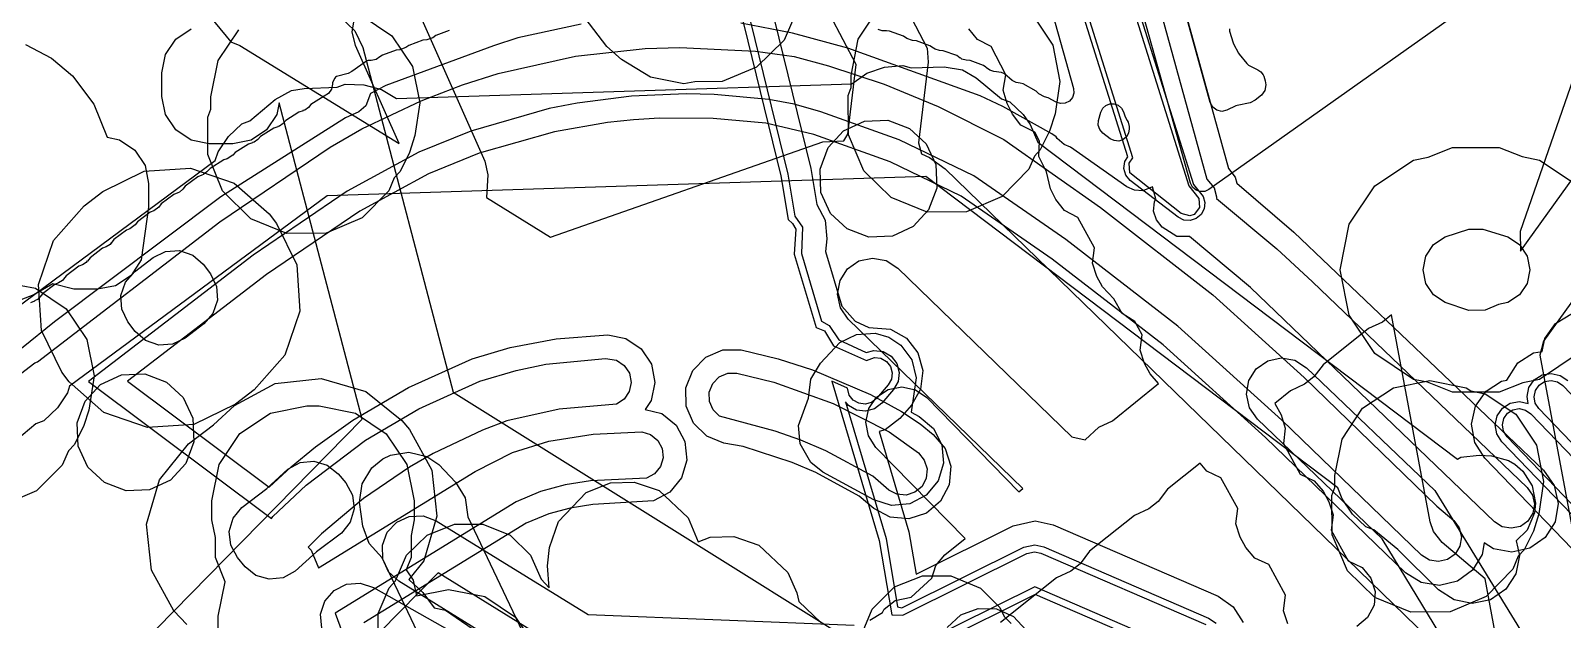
# Model space of a CAD drawing. Header units: metres. Extents: x -2677 to -840, y 169 to 1487.
# Drawn here: x -1653.4 to -1588.8, y 876.9 to 901.7 of the extents above; entities that cross this region are included whole.
import ezdxf

# ---------------------------------------------------------------- set-up
doc = ezdxf.new("R2010")
doc.units = ezdxf.units.M
for name, color, linetype in [('AI_GREENING_ALLOWED_ZONE', 4, 'Continuous'), ('AI_GREENING_EXCLUSIONS', 1, 'Continuous'), ('AI_GREENING_LAWN', 82, 'Continuous')]:
    doc.layers.add(name, color=color, linetype=linetype)

msp = doc.modelspace()

# ---------------------------------------------------------------- linework, layer by layer
at = {"layer": 'AI_GREENING_ALLOWED_ZONE'}
msp.add_lwpolyline([(-1602.828, 901.782), (-1602.821, 901.676), (-1602.677, 901.191), (-1602.659, 901.145), (-1602.449, 900.746), (-1602.422, 900.706), (-1602.104, 900.312), (-1602.021, 900.246), (-1601.63, 900.054), (-1601.501, 899.964), (-1601.407, 899.838), (-1601.374, 899.776), (-1601.319, 899.589), (-1601.303, 899.415), (-1601.339, 899.178), (-1601.48, 898.985), (-1601.741, 898.767), (-1601.96, 898.662), (-1602.502, 898.55), (-1602.559, 898.53), (-1602.938, 898.348), (-1603.15, 898.299), (-1603.362, 898.344), (-1603.535, 898.475), (-1603.636, 898.666), (-1605, 903.612)], dxfattribs=at)
at = {"layer": 'AI_GREENING_EXCLUSIONS'}
for points in [[(-1648.112, 973.134), (-1622.093, 930.13), (-1608.179, 906.756), (-1604.538, 895.16), (-1604.12, 894.621), (-1604.086, 894.246), (-1604.323, 893.954), (-1604.506, 893.895), (-1604.869, 893.996), (-1607.023, 895.706), (-1607.054, 896.112), (-1606.897, 896.339), (-1609.902, 905.934), (-1611.238, 908.157), (-1612.493, 910.468), (-1641.603, 958.753)], [(-1647.854, 973.095), (-1621.922, 930.233), (-1608.008, 906.858), (-1604.348, 895.223), (-1603.942, 894.713), (-1603.867, 894.455), (-1603.894, 894.188), (-1604.021, 893.951), (-1604.227, 893.779), (-1604.482, 893.697), (-1604.75, 893.717), (-1604.991, 893.837), (-1607.01, 895.389), (-1607.199, 895.611), (-1607.281, 895.89), (-1607.242, 896.179), (-1607.119, 896.379), (-1610.086, 905.851), (-1611.412, 908.059), (-1612.667, 910.369), (-1641.774, 958.649)], [(-1659.014, 918.309), (-1644.921, 901.221), (-1644.54, 901.079), (-1637.825, 896.939), (-1639.668, 901.074), (-1639.798, 901.645), (-1639.699, 902.222)], [(-1587.404, 902.378), (-1590.575, 893.237), (-1590.568, 892.403), (-1585.054, 900.06), (-1590.672, 910.748), (-1590.838, 911.309), (-1590.776, 911.891), (-1590.497, 912.406), (-1590.042, 912.774), (-1589.481, 912.94), (-1588.899, 912.878), (-1588.384, 912.599)], [(-1607.191, 911.561), (-1602.871, 895.888), (-1602.585, 895.525), (-1602.513, 895.268), (-1600.114, 893.21), (-1589.589, 883.173), (-1589.141, 882.534), (-1588.972, 881.772), (-1589.108, 881.004), (-1589.527, 880.346), (-1590.166, 879.898), (-1590.928, 879.729), (-1591.696, 879.864), (-1592.099, 880.121), (-1592.178, 879.631), (-1592.586, 878.966), (-1593.218, 878.508), (-1593.977, 878.327), (-1594.747, 878.45), (-1595.412, 878.858), (-1601.31, 884.558), (-1605.625, 888.455), (-1610.297, 892.076), (-1614.132, 894.72), (-1617.136, 896.169), (-1620.348, 897.325), (-1622.374, 897.802), (-1624.594, 898.003), (-1626.856, 898.012), (-1627.949, 897.942), (-1629.039, 897.829), (-1631.273, 897.442), (-1634.457, 896.532), (-1636.584, 895.663), (-1639.474, 894.092), (-1643.409, 891.419), (-1649.266, 886.928), (-1643.307, 882.467), (-1642.376, 883.323), (-1641.355, 884.156), (-1639.779, 885.281), (-1637.433, 886.668), (-1634.745, 887.875), (-1633.148, 888.35), (-1631.205, 888.707), (-1629.032, 888.887), (-1628.268, 888.73), (-1627.622, 888.292), (-1627.193, 887.64), (-1627.045, 886.874), (-1627.202, 886.11), (-1627.456, 885.736), (-1626.758, 885.564), (-1626.153, 885.071), (-1625.782, 884.384), (-1625.703, 883.607), (-1625.927, 882.86), (-1626.42, 882.255), (-1627.107, 881.885), (-1629.667, 881.732), (-1630.617, 881.575), (-1631.522, 881.336), (-1632.468, 880.944), (-1639.307, 876.745)], [(-1649.38, 910.977), (-1639.696, 901.691), (-1639.354, 900.989), (-1635.543, 886.465), (-1608.755, 869.722)], [(-1608.155, 911.295), (-1603.783, 895.435), (-1603.477, 895.072), (-1603.372, 894.697), (-1603.38, 894.63), (-1600.833, 892.512), (-1599.328, 891.109), (-1590.28, 882.451), (-1590.056, 882.131), (-1589.972, 881.75), (-1590.04, 881.366), (-1590.249, 881.037), (-1590.569, 880.813), (-1590.95, 880.729), (-1591.334, 880.796), (-1591.663, 881.006), (-1601.944, 890.882), (-1604.509, 893.03), (-1605.042, 893.02), (-1605.66, 893.421), (-1605.91, 893.721), (-1606.026, 894.094), (-1605.991, 894.482), (-1605.926, 894.606), (-1606.066, 895.113), (-1606.481, 894.949), (-1606.831, 894.975), (-1607.15, 895.121), (-1609.525, 896.794), (-1609.796, 896.895), (-1610.092, 897.15), (-1610.127, 897.218), (-1610.317, 897.352), (-1612.378, 898.505), (-1613.333, 898.95), (-1618.915, 900.964), (-1621.239, 901.594), (-1623.421, 902.009)], [(-1619.194, 907.913), (-1615.576, 900.959), (-1615.53, 900.376), (-1615.935, 896.977), (-1615.807, 896.51), (-1615.471, 896.357), (-1614.811, 895.874), (-1593.004, 874.707), (-1596.395, 880.291), (-1601.652, 885.326), (-1601.988, 885.806), (-1602.114, 886.377), (-1602.012, 886.954), (-1601.698, 887.447), (-1601.218, 887.783), (-1600.647, 887.909), (-1600.07, 887.808), (-1599.577, 887.493), (-1594.177, 882.321), (-1588.893, 873.718)], [(-1636.928, 902.295), (-1634.208, 896.193), (-1634.079, 895.622), (-1634.136, 894.664), (-1631.443, 893.003), (-1619.962, 897.012), (-1619.076, 897.061), (-1618.914, 897.331), (-1618.564, 900.268), (-1621.849, 906.517)], [(-1623.477, 902.691), (-1621.738, 895.579), (-1621.426, 893.736), (-1621.239, 893.58), (-1621.111, 893.338), (-1621.169, 892.276), (-1620.253, 889.194), (-1619.894, 889.044), (-1619.512, 888.423), (-1618.126, 887.8), (-1617.795, 887.926), (-1617.524, 887.892), (-1617.287, 887.758), (-1617.119, 887.542), (-1617.046, 887.279), (-1617.08, 887.008), (-1617.214, 886.77), (-1617.705, 886.203), (-1617.92, 886.035), (-1618.183, 885.962), (-1618.455, 885.996), (-1618.692, 886.13), (-1618.86, 886.346), (-1618.93, 886.63), (-1619.581, 886.934), (-1617.589, 880.219), (-1617.063, 877.09), (-1616.59, 877.064), (-1611.363, 879.665), (-1611.04, 879.739), (-1610.773, 879.681), (-1603.828, 876.675)], [(-1623.186, 902.762), (-1621.447, 895.651), (-1621.148, 893.887), (-1620.824, 893.423), (-1620.865, 892.304), (-1620.017, 889.452), (-1619.698, 889.27), (-1619.298, 888.674), (-1618.138, 888.137), (-1617.817, 888.225), (-1617.43, 888.177), (-1617.091, 887.985), (-1616.851, 887.677), (-1616.747, 887.301), (-1616.795, 886.913), (-1616.987, 886.574), (-1617.478, 886.007), (-1617.785, 885.767), (-1618.162, 885.663), (-1618.549, 885.711), (-1618.888, 885.903), (-1619.007, 886.056), (-1617.301, 880.304), (-1616.814, 877.423), (-1616.632, 877.378), (-1611.496, 879.934), (-1611.035, 880.039), (-1610.653, 879.956), (-1603.709, 876.95), (-1603.388, 876.728)], [(-1622.214, 903), (-1620.475, 895.888), (-1620.215, 894.373), (-1619.865, 893.707), (-1619.793, 892.93), (-1619.849, 892.398), (-1619.165, 890.095), (-1618.6, 889.455), (-1618.022, 889.186), (-1617.116, 889.126), (-1616.437, 888.741), (-1615.957, 888.126), (-1615.75, 887.374), (-1615.846, 886.599), (-1616.231, 885.92), (-1616.721, 885.353), (-1617.336, 884.873), (-1617.591, 884.803), (-1616.342, 880.588), (-1616.029, 878.795), (-1611.942, 880.829), (-1611.019, 881.038), (-1610.256, 880.874), (-1603.312, 877.868), (-1602.67, 877.424), (-1602.246, 876.768)], [(-1611.147, 902.391), (-1610.279, 901.094), (-1609.975, 899.563), (-1610.182, 898.192), (-1610.408, 897.467), (-1610.801, 896.677), (-1611.05, 896.41), (-1611.279, 895.861), (-1612.402, 894.717), (-1613.911, 894.07), (-1615.572, 894.054), (-1617.094, 894.674), (-1618.238, 895.797), (-1618.885, 897.306), (-1618.901, 898.967), (-1618.777, 899.303), (-1618.777, 899.816), (-1618.473, 901.347), (-1617.605, 902.644)], [(-1630.149, 901.974), (-1632.815, 901.393), (-1633.854, 901.053), (-1638.388, 899.389), (-1639.03, 899.048), (-1639.225, 898.529), (-1639.524, 898.278), (-1640.082, 898.025), (-1645.341, 894.692), (-1652.35, 889.428), (-1657.925, 884.936)], [(-1639.426, 902.352), (-1638.129, 901.484), (-1637.261, 900.187), (-1636.957, 898.656), (-1637.164, 897.285), (-1637.39, 896.56), (-1637.783, 895.77), (-1638.032, 895.503), (-1638.261, 894.954), (-1639.384, 893.81), (-1640.893, 893.163), (-1642.554, 893.147), (-1644.076, 893.767), (-1645.263, 894.954), (-1645.883, 896.476), (-1645.883, 898.06), (-1645.759, 898.396), (-1645.759, 898.909), (-1645.455, 900.44), (-1644.587, 901.737)], [(-1653.799, 870.631), (-1639.38, 885.326), (-1642.88, 898.664), (-1642.979, 898.163), (-1643.413, 897.514), (-1644.062, 897.08), (-1644.827, 896.928), (-1645.827, 896.928), (-1646.592, 897.08), (-1647.241, 897.514), (-1647.675, 898.163), (-1647.827, 898.928), (-1647.827, 899.928), (-1647.675, 900.693), (-1647.241, 901.342), (-1646.592, 901.776)], [(-1617.984, 876.866), (-1617.458, 877.18), (-1617.376, 877.325), (-1616.915, 877.686), (-1616.245, 877.829), (-1615.377, 878.632), (-1615.209, 879.159), (-1614.832, 879.606), (-1613.97, 880.295), (-1617.727, 884.141), (-1618.047, 884.632), (-1618.154, 885.207), (-1618.033, 885.78), (-1617.703, 886.262), (-1617.212, 886.582), (-1616.637, 886.689), (-1616.064, 886.568), (-1615.581, 886.238), (-1611.702, 882.267), (-1611.539, 882.405), (-1618.893, 889.542), (-1619.226, 890.024), (-1619.348, 890.596), (-1619.243, 891.172), (-1618.925, 891.663), (-1618.443, 891.996), (-1617.871, 892.119), (-1617.295, 892.013), (-1616.804, 891.695), (-1609.467, 884.59), (-1608.916, 884.451), (-1608.337, 884.987), (-1607.753, 885.261), (-1605.826, 886.833), (-1606.17, 887.242), (-1606.411, 887.68), (-1606.588, 888.238), (-1606.504, 888.885), (-1606.811, 889.444), (-1607.353, 889.778), (-1607.708, 890.402), (-1608.184, 890.901), (-1608.425, 891.339), (-1608.602, 891.897), (-1608.518, 892.545), (-1609.225, 893.832), (-1609.783, 894.124), (-1610.145, 894.584), (-1610.372, 895.029), (-1610.543, 895.755), (-1610.865, 896.396), (-1610.837, 897.043), (-1611.033, 897.428), (-1611.616, 897.723), (-1611.978, 898.183), (-1612.205, 898.628), (-1612.364, 899.192), (-1612.26, 899.837), (-1612.866, 901.028), (-1613.449, 901.322), (-1613.812, 901.782)], [(-1655.603, 885.85), (-1653.178, 887.699), (-1653.068, 887.751), (-1645.377, 893.645), (-1640.727, 896.794), (-1639.39, 897.562), (-1636.899, 898.747), (-1635.153, 899.422), (-1633.651, 899.895), (-1630.391, 900.619), (-1627.453, 900.945), (-1625.991, 900.989), (-1622.8, 900.834), (-1621.176, 900.613), (-1619.729, 900.222), (-1617.385, 899.441), (-1615.104, 898.505), (-1612.344, 897.107), (-1608.264, 894.254), (-1603.537, 890.564), (-1599.686, 887.088), (-1594.092, 881.661), (-1593.374, 881.059), (-1593.145, 880.743), (-1593.054, 880.364), (-1593.115, 879.978), (-1593.32, 879.646), (-1593.635, 879.417), (-1594.015, 879.326), (-1594.4, 879.388), (-1594.733, 879.592), (-1600.618, 885.28), (-1605.01, 889.243), (-1609.724, 892.895), (-1613.601, 895.584), (-1616.753, 897.095), (-1620.051, 898.282), (-1621.17, 898.6), (-1622.241, 898.794), (-1624.541, 899.007), (-1625.727, 899.037), (-1628.033, 898.938), (-1630.327, 898.65), (-1631.494, 898.423), (-1634.809, 897.468), (-1636.987, 896.579), (-1640.018, 894.931), (-1643.976, 892.243), (-1650.922, 886.918), (-1643.209, 881.144), (-1643.143, 881.224), (-1641.743, 882.548), (-1639.241, 884.438), (-1636.996, 885.769), (-1634.429, 886.925), (-1632.887, 887.384), (-1631.639, 887.639), (-1629.129, 887.885), (-1628.657, 887.808), (-1628.334, 887.589), (-1628.119, 887.264), (-1628.045, 886.88), (-1628.124, 886.498), (-1628.343, 886.175), (-1628.668, 885.96), (-1631.074, 885.749), (-1633.289, 885.253), (-1634.308, 884.863), (-1636.386, 883.877), (-1637.391, 883.303), (-1639.33, 881.987), (-1641.091, 880.502), (-1641.655, 879.935), (-1641.525, 879.804), (-1641.227, 879.063), (-1634.625, 883.121), (-1633.052, 883.921), (-1631.521, 884.406), (-1629.641, 884.696), (-1627.6, 884.792), (-1627.226, 884.68), (-1626.923, 884.433), (-1626.738, 884.09), (-1626.699, 883.702), (-1626.81, 883.328), (-1627.057, 883.026), (-1627.4, 882.84), (-1629.755, 882.728), (-1630.827, 882.563), (-1631.86, 882.277), (-1632.889, 881.851), (-1640.522, 877.149), (-1639.243, 873.679)], [(-1653.567, 901.116), (-1652.476, 900.538), (-1651.59, 899.8), (-1650.689, 898.604), (-1650.124, 897.204), (-1649.616, 897.103), (-1648.967, 896.669), (-1648.533, 896.02), (-1648.381, 895.255), (-1648.381, 894.255), (-1648.691, 892.036), (-1649.125, 891.387), (-1649.774, 890.953), (-1650.539, 890.801), (-1651.539, 890.801), (-1652.42, 891.03), (-1653.225, 890.563), (-1654.132, 890.221)], [(-1656.446, 888.186), (-1645.578, 896.229), (-1645.452, 896.587), (-1645.02, 897.232), (-1644.456, 897.772), (-1644.116, 897.904), (-1643.047, 898.801), (-1642.362, 899.176), (-1641.829, 899.267), (-1640.436, 899.314), (-1640.097, 899.442), (-1639.317, 899.417), (-1638.561, 899.224), (-1637.936, 898.837), (-1618.743, 899.452), (-1618.106, 899.912), (-1617.368, 900.155), (-1616.591, 900.232), (-1616.242, 900.127), (-1614.847, 900.174), (-1614.077, 900.047), (-1613.506, 899.716), (-1612.432, 898.828), (-1612.092, 898.699), (-1611.525, 898.164), (-1611.224, 897.742), (-1610.909, 896.999), (-1593.219, 883.642), (-1593.079, 883.721), (-1592.304, 883.816), (-1591.787, 883.778), (-1591.069, 883.585), (-1590.809, 883.436), (-1590.47, 883.144), (-1590.074, 882.515), (-1589.936, 881.784), (-1589.978, 881.375), (-1590.283, 880.657), (-1590.741, 880.207), (-1590.611, 879.579), (-1590.758, 878.812), (-1591.186, 878.16), (-1591.832, 877.722), (-1592.596, 877.564), (-1593.362, 877.71), (-1594.015, 878.139), (-1595.734, 879.832), (-1596.74, 880.665), (-1597.08, 880.794), (-1597.647, 881.329), (-1598.086, 881.975), (-1598.26, 882.436), (-1615.628, 895.55), (-1640.864, 894.741), (-1651.711, 886.714), (-1651.797, 886.445), (-1652.229, 885.8), (-1652.793, 885.26), (-1653.133, 885.128), (-1654.202, 884.231)], [(-1656.446, 888.186), (-1645.578, 896.229), (-1645.452, 896.587), (-1645.02, 897.232), (-1644.456, 897.772), (-1644.116, 897.904), (-1643.047, 898.801), (-1642.362, 899.176), (-1641.829, 899.267), (-1640.436, 899.314), (-1640.097, 899.442), (-1639.317, 899.417), (-1638.561, 899.224), (-1637.936, 898.837), (-1618.743, 899.452), (-1618.106, 899.912), (-1617.368, 900.155), (-1616.591, 900.232), (-1616.242, 900.127), (-1614.847, 900.174), (-1614.077, 900.047), (-1613.506, 899.716), (-1612.432, 898.828), (-1612.092, 898.699), (-1611.525, 898.164), (-1611.224, 897.742), (-1610.909, 896.999), (-1593.219, 883.642), (-1593.079, 883.721), (-1592.304, 883.816), (-1591.787, 883.778), (-1591.069, 883.585), (-1590.809, 883.436), (-1590.47, 883.144), (-1590.074, 882.515), (-1589.936, 881.784), (-1589.978, 881.375), (-1590.283, 880.657), (-1590.741, 880.207), (-1590.611, 879.579), (-1590.758, 878.812), (-1591.186, 878.16), (-1591.832, 877.722), (-1592.596, 877.564), (-1593.362, 877.71), (-1594.015, 878.139), (-1595.734, 879.832), (-1596.74, 880.665), (-1597.08, 880.794), (-1597.647, 881.329), (-1598.086, 881.975), (-1598.26, 882.436), (-1615.628, 895.55), (-1640.864, 894.741), (-1651.711, 886.714), (-1651.797, 886.445), (-1652.229, 885.8), (-1652.793, 885.26), (-1653.133, 885.128), (-1654.202, 884.231)], [(-1582.077, 899.06), (-1589.596, 888.62), (-1589.75, 888.023), (-1587.024, 873.427)], [(-1653.754, 890.967), (-1653.151, 890.848), (-1651.854, 889.98), (-1650.986, 888.683), (-1650.682, 887.152), (-1650.903, 885.711), (-1651.115, 885.056), (-1651.508, 884.266), (-1651.757, 883.999), (-1652.029, 883.386), (-1653.109, 882.306), (-1654.618, 881.659)], [(-1590.956, 872.693), (-1592.059, 878.596), (-1593.867, 880.136), (-1594.23, 880.595), (-1594.369, 881.002), (-1595.999, 889.727), (-1596.379, 889.42), (-1596.964, 889.146), (-1598.874, 887.621), (-1599.272, 887.109), (-1599.663, 886.797), (-1600.252, 886.522), (-1600.923, 885.986), (-1600.651, 885.511), (-1600.475, 884.953), (-1600.558, 884.305), (-1599.847, 883.013), (-1599.255, 882.737), (-1598.878, 882.289), (-1598.637, 881.851), (-1598.46, 881.294), (-1598.544, 880.646), (-1597.833, 879.354), (-1597.241, 879.078), (-1596.864, 878.63), (-1596.687, 878.072), (-1596.737, 877.489), (-1597.007, 876.969), (-1597.455, 876.593)], [(-1587.308, 878.74), (-1592.068, 883.686), (-1592.489, 884.343), (-1592.627, 885.111), (-1592.46, 885.873), (-1592.014, 886.514), (-1591.357, 886.935), (-1591.141, 886.974), (-1590.676, 887.7), (-1590.019, 888.121), (-1589.655, 888.186), (-1589.537, 888.723), (-1589.092, 889.363), (-1588.376, 889.795)], [(-1646.775, 876.683), (-1647.324, 877.252), (-1647.324, 877.252), (-1648.261, 878.963), (-1648.473, 880.903), (-1647.925, 882.775), (-1646.703, 884.296), (-1645.653, 885.091), (-1644.757, 885.898), (-1643.046, 886.836), (-1641.106, 887.047), (-1639.233, 886.499), (-1637.713, 885.277), (-1637.387, 884.888), (-1636.449, 883.177), (-1636.238, 881.237), (-1636.786, 879.365), (-1637.421, 878.574), (-1636.822, 878.029), (-1636.354, 877.379), (-1635.865, 877.276), (-1634.255, 876.176)], [(-1586.587, 879.433), (-1591.348, 884.379), (-1591.558, 884.708), (-1591.627, 885.092), (-1591.544, 885.473), (-1591.321, 885.793), (-1590.992, 886.004), (-1590.608, 886.073), (-1590.238, 885.991), (-1590.289, 886.278), (-1590.206, 886.659), (-1589.983, 886.979), (-1589.654, 887.19), (-1589.27, 887.258), (-1588.889, 887.175), (-1588.569, 886.952)], [(-1645.447, 876.222), (-1645.447, 877.024), (-1645.157, 878.48), (-1645.566, 879.496), (-1645.566, 880.339), (-1645.715, 881.089), (-1645.715, 881.891), (-1645.411, 883.422), (-1644.543, 884.719), (-1643.246, 885.587), (-1641.715, 885.891), (-1641.193, 885.886), (-1639.662, 885.582), (-1638.365, 884.714), (-1637.497, 883.417), (-1637.193, 881.886), (-1637.193, 881.08), (-1637.324, 880.421), (-1637.324, 879.496), (-1637.521, 878.986), (-1637.229, 878.55), (-1637.098, 877.89), (-1635.749, 878.158), (-1634.218, 877.854), (-1632.921, 876.986), (-1632.053, 875.689)], [(-1632.183, 866.128), (-1638.543, 879.489), (-1639.094, 880.086), (-1639.353, 880.822), (-1639.488, 881.83), (-1639.376, 882.603), (-1639.376, 882.603), (-1638.976, 883.273), (-1638.509, 883.655), (-1638.185, 883.809), (-1637.414, 883.932), (-1636.655, 883.751), (-1636.152, 883.419), (-1635.454, 882.678), (-1635.046, 882.013), (-1634.931, 881.208), (-1628.844, 868.421)], [(-1600.368, 876.701), (-1600.545, 877.259), (-1600.461, 877.907), (-1601.172, 879.199), (-1601.764, 879.475), (-1602.141, 879.923), (-1602.382, 880.361), (-1602.559, 880.919), (-1602.475, 881.566), (-1603.187, 882.859), (-1603.779, 883.134), (-1604.067, 883.477), (-1605.44, 882.38), (-1605.84, 881.862), (-1606.231, 881.55), (-1606.827, 881.274), (-1608.723, 879.76), (-1609.124, 879.238), (-1609.515, 878.926), (-1610.114, 878.65), (-1612.475, 876.765)], [(-1638.718, 875.878), (-1638.704, 877.136), (-1638.25, 878.219), (-1637.978, 878.51), (-1637.511, 879.592), (-1636.643, 880.441), (-1635.49, 880.909), (-1634.302, 880.909), (-1633.149, 880.441), (-1632.281, 879.592), (-1631.845, 878.586), (-1631.495, 878.226), (-1631.573, 879.148), (-1631.493, 879.923), (-1631.104, 881.021), (-1629.944, 882.243), (-1628.914, 882.65), (-1627.92, 882.677), (-1626.87, 882.325), (-1625.646, 881.166), (-1625.219, 880.162), (-1624.715, 880.351), (-1623.721, 880.378), (-1622.671, 880.026), (-1621.447, 878.867), (-1621.061, 878.011), (-1620.972, 877.64), (-1620.047, 876.765)], [(-1631.717, 874.716), (-1637.838, 878.497), (-1638.266, 878.895), (-1638.51, 879.428), (-1638.53, 880.013), (-1638.326, 880.561), (-1637.927, 880.989), (-1637.395, 881.233), (-1636.81, 881.253), (-1636.261, 881.049), (-1629.863, 877.096), (-1618.643, 876.655)], [(-1630.939, 875.61), (-1636.184, 878.85), (-1638.627, 876.371)], [(-1618.341, 876.235), (-1617.888, 877.318), (-1616.944, 878.262), (-1615.764, 878.734), (-1614.576, 878.734), (-1613.316, 878.208), (-1612.506, 877.398), (-1612.324, 877.01), (-1612.027, 876.714)], [(-1641.089, 876.526), (-1641.133, 877.11), (-1640.95, 877.666), (-1640.569, 878.109), (-1640.046, 878.373), (-1639.463, 878.417), (-1638.907, 878.234), (-1632.665, 874.709)], [(-1604.384, 875.39), (-1611.03, 878.267), (-1615.934, 875.827)], [(-1604.503, 875.115), (-1611.021, 877.936), (-1615.082, 875.916)], [(-1614.726, 876.545), (-1614.157, 877.08), (-1613.427, 877.355), (-1612.647, 877.331), (-1611.936, 877.01), (-1611.402, 876.441)]]:
    msp.add_lwpolyline(points, dxfattribs=at)
for points in [[(-1620.921, 904.504), (-1620.941, 902.824), (-1621.599, 901.3), (-1622.759, 900.166), (-1624.203, 899.561), (-1625.358, 899.542), (-1625.824, 899.462), (-1627.229, 899.732), (-1628.449, 900.48), (-1629.069, 901.035), (-1629.98, 902.227), (-1630.388, 903.67), (-1630.236, 905.162), (-1629.545, 906.493), (-1628.413, 907.476), (-1626.998, 907.973), (-1624.203, 907.865), (-1622.679, 907.207), (-1621.545, 906.047), (-1620.921, 904.504)], [(-1615.166, 895.067), (-1615.507, 894.15), (-1616.154, 893.451), (-1617.036, 893.042), (-1618.022, 893.003), (-1618.939, 893.344), (-1619.638, 893.991), (-1620.047, 894.873), (-1620.086, 895.859), (-1619.745, 896.776), (-1619.098, 897.475), (-1618.216, 897.884), (-1617.23, 897.923), (-1616.313, 897.582), (-1615.614, 896.935), (-1615.205, 896.053), (-1615.166, 895.067)], [(-1587.054, 889.712), (-1588.137, 888.089), (-1589.76, 887.006), (-1590.459, 886.866), (-1591.458, 886.47), (-1593.436, 886.47), (-1594.486, 886.888), (-1595.077, 887.006), (-1596.7, 888.089), (-1597.783, 889.712), (-1598.164, 891.625), (-1597.783, 893.538), (-1596.7, 895.161), (-1595.077, 896.244), (-1594.45, 896.369), (-1593.436, 896.772), (-1591.458, 896.772), (-1590.496, 896.391), (-1589.76, 896.244), (-1588.137, 895.161), (-1587.054, 893.538), (-1586.673, 891.625), (-1587.054, 889.712)], [(-1642.643, 888.031), (-1643.938, 886.562), (-1644.725, 885.962), (-1646.477, 885.104), (-1648.424, 884.983), (-1650.269, 885.616), (-1651.732, 886.907), (-1652.04, 887.311), (-1652.897, 889.06), (-1653.02, 891.007), (-1652.388, 892.853), (-1651.098, 894.316), (-1650.312, 894.916), (-1648.565, 895.774), (-1646.613, 895.898), (-1644.771, 895.268), (-1643.306, 893.98), (-1642.993, 893.569), (-1642.137, 891.825), (-1642.013, 889.878), (-1642.643, 888.031)], [(-1590.612, 890.564), (-1591.099, 890.239), (-1591.49, 890.161), (-1592.053, 889.92), (-1592.744, 889.901), (-1593.738, 890.239), (-1594.225, 890.564), (-1594.55, 891.051), (-1594.664, 891.625), (-1594.55, 892.199), (-1594.225, 892.686), (-1593.738, 893.011), (-1592.744, 893.341), (-1592.15, 893.341), (-1591.099, 893.011), (-1590.612, 892.686), (-1590.287, 892.199), (-1590.173, 891.625), (-1590.287, 891.051), (-1590.612, 890.564)], [(-1646.058, 889.347), (-1646.847, 888.745), (-1647.372, 888.488), (-1647.956, 888.451), (-1648.51, 888.641), (-1648.949, 889.029), (-1649.257, 889.433), (-1649.514, 889.957), (-1649.551, 890.542), (-1649.361, 891.096), (-1648.974, 891.534), (-1648.188, 892.134), (-1647.664, 892.391), (-1647.078, 892.429), (-1646.526, 892.24), (-1646.087, 891.853), (-1645.776, 891.447), (-1645.52, 890.924), (-1645.482, 890.338), (-1645.672, 889.784), (-1646.058, 889.347)], [(-1616.683, 888.45), (-1616.218, 887.823), (-1616.028, 887.066), (-1616.239, 885.62), (-1615.906, 885.438), (-1615.307, 884.938), (-1614.945, 884.246), (-1614.876, 883.469), (-1615.109, 882.724), (-1615.609, 882.125), (-1616.301, 881.764), (-1617.078, 881.694), (-1617.823, 881.927), (-1619.963, 883.096), (-1620.475, 883.496), (-1620.924, 884.288), (-1620.993, 885.065), (-1620.578, 886.215), (-1620.472, 887.02), (-1620.071, 887.689), (-1619.244, 888.554), (-1618.544, 888.899), (-1617.766, 888.951), (-1617.186, 888.783), (-1616.683, 888.45)], [(-1625.727, 885.873), (-1625.736, 886.653), (-1625.446, 887.377), (-1624.901, 887.936), (-1624.183, 888.243), (-1623.403, 888.252), (-1621.847, 887.876), (-1620.399, 887.411), (-1617.952, 886.362), (-1616.652, 885.654), (-1615.868, 885.125), (-1615.317, 884.684), (-1614.814, 884.087), (-1614.578, 883.343), (-1614.645, 882.566), (-1615.004, 881.873), (-1615.601, 881.371), (-1616.345, 881.135), (-1617.123, 881.202), (-1617.816, 881.561), (-1618.442, 882.091), (-1620.266, 883.082), (-1621.261, 883.506), (-1623.319, 884.174), (-1624.137, 884.32), (-1624.862, 884.61), (-1625.42, 885.155), (-1625.727, 885.873)], [(-1646.475, 884.379), (-1646.816, 883.462), (-1647.463, 882.763), (-1648.345, 882.354), (-1649.331, 882.315), (-1650.248, 882.656), (-1650.947, 883.303), (-1651.356, 884.185), (-1651.395, 885.171), (-1651.054, 886.088), (-1650.407, 886.787), (-1649.525, 887.196), (-1648.539, 887.235), (-1647.622, 886.894), (-1646.923, 886.247), (-1646.514, 885.365), (-1646.475, 884.379)], [(-1624.608, 886.832), (-1624.335, 887.111), (-1623.977, 887.264), (-1623.587, 887.269), (-1622.032, 886.889), (-1619.525, 885.992), (-1617.168, 884.798), (-1615.941, 883.903), (-1615.69, 883.605), (-1615.572, 883.233), (-1615.606, 882.844), (-1615.785, 882.498), (-1616.084, 882.247), (-1616.456, 882.129), (-1616.844, 882.162), (-1617.191, 882.342), (-1617.861, 882.925), (-1619.843, 883.988), (-1620.896, 884.437), (-1621.974, 884.823), (-1624.316, 885.448), (-1624.595, 885.721), (-1624.749, 886.079), (-1624.753, 886.469), (-1624.608, 886.832)], [(-1592.659, 886.521), (-1592.056, 886.402), (-1590.759, 885.534), (-1589.891, 884.237), (-1589.587, 882.706), (-1589.794, 881.335), (-1590.02, 880.61), (-1590.413, 879.82), (-1590.662, 879.553), (-1590.891, 879.004), (-1592.014, 877.86), (-1593.523, 877.213), (-1595.184, 877.197), (-1596.706, 877.817), (-1597.85, 878.94), (-1598.497, 880.449), (-1598.513, 882.11), (-1598.389, 882.446), (-1598.389, 882.959), (-1598.085, 884.49), (-1597.217, 885.787), (-1595.92, 886.655), (-1594.389, 886.959), (-1592.858, 886.655), (-1592.659, 886.521)], [(-1589.775, 886.763), (-1589.545, 886.91), (-1589.276, 886.958), (-1589.009, 886.9), (-1588.785, 886.744), (-1584.356, 882.143), (-1584.209, 881.913), (-1584.161, 881.644), (-1584.219, 881.377), (-1584.375, 881.153), (-1584.605, 881.006), (-1584.874, 880.958), (-1585.141, 881.016), (-1585.365, 881.172), (-1589.794, 885.773), (-1589.941, 886.003), (-1589.989, 886.272), (-1589.931, 886.539), (-1589.775, 886.763)], [(-1591.113, 885.577), (-1590.883, 885.724), (-1590.614, 885.773), (-1590.347, 885.714), (-1590.123, 885.558), (-1585.363, 880.612), (-1585.215, 880.382), (-1585.167, 880.114), (-1585.225, 879.847), (-1585.382, 879.623), (-1585.611, 879.475), (-1585.88, 879.427), (-1586.147, 879.485), (-1586.371, 879.641), (-1591.132, 884.587), (-1591.279, 884.817), (-1591.327, 885.086), (-1591.269, 885.353), (-1591.113, 885.577)], [(-1642.509, 883.216), (-1641.995, 883.497), (-1641.413, 883.56), (-1640.852, 883.396), (-1640.396, 883.029), (-1640.069, 882.64), (-1639.788, 882.127), (-1639.725, 881.545), (-1639.889, 880.983), (-1640.256, 880.527), (-1641.306, 879.732), (-1642.202, 878.924), (-1642.716, 878.643), (-1643.297, 878.58), (-1643.859, 878.744), (-1644.315, 879.111), (-1644.642, 879.5), (-1644.923, 880.013), (-1644.986, 880.595), (-1644.822, 881.157), (-1644.455, 881.613), (-1643.405, 882.409), (-1642.509, 883.216)]]:
    msp.add_lwpolyline(points, close=True, dxfattribs=at)
at = {"layer": 'AI_GREENING_LAWN'}
for points in [[(-1645.822, 972.934), (-1618.846, 945.854), (-1618.843, 945.851), (-1583.68, 909.897), (-1583.566, 909.715), (-1583.539, 909.502), (-1583.604, 909.298), (-1583.748, 909.139), (-1603.696, 895.007), (-1603.87, 894.928), (-1604.06, 894.92), (-1604.239, 894.984), (-1604.239, 894.984), (-1604.382, 895.109), (-1604.467, 895.279), (-1609.101, 911.787), (-1609.128, 911.85), (-1639.033, 960.78)], [(-1612.468, 910.188), (-1609.406, 899.26), (-1609.391, 899.066), (-1609.451, 898.881), (-1609.577, 898.733), (-1609.75, 898.644), (-1609.944, 898.628), (-1610.129, 898.687), (-1610.467, 898.874), (-1610.623, 898.911), (-1610.857, 899.041), (-1610.972, 899.153), (-1611.519, 899.457), (-1611.655, 899.489), (-1611.825, 899.515), (-1611.984, 899.605), (-1612.307, 899.878), (-1612.434, 899.934), (-1612.761, 899.975), (-1612.932, 900.028), (-1613.073, 900.139), (-1613.095, 900.164), (-1613.195, 900.232), (-1613.761, 900.438), (-1613.926, 900.452), (-1614.109, 900.503), (-1614.17, 900.549), (-1614.174, 900.544), (-1614.325, 900.647), (-1614.891, 900.854), (-1615.056, 900.867), (-1615.239, 900.918), (-1615.3, 900.965), (-1615.304, 900.959), (-1615.455, 901.062), (-1616.021, 901.269), (-1616.181, 901.282), (-1616.433, 901.374), (-1616.563, 901.468), (-1617.151, 901.684), (-1617.282, 901.695), (-1617.286, 901.694), (-1617.462, 901.692), (-1617.629, 901.751)], [(-1635.711, 901.703), (-1636.28, 901.493), (-1636.41, 901.399), (-1636.662, 901.307), (-1636.822, 901.294), (-1637.414, 901.077), (-1637.544, 900.983), (-1637.796, 900.891), (-1637.956, 900.878), (-1638.526, 900.67), (-1638.633, 900.597), (-1638.792, 900.48), (-1638.996, 900.435), (-1639.129, 900.435), (-1639.166, 900.429), (-1639.199, 900.412), (-1639.811, 899.973), (-1639.971, 899.896), (-1640.458, 899.764), (-1640.502, 899.742), (-1640.532, 899.703), (-1640.626, 899.513), (-1640.638, 899.473), (-1640.637, 899.45), (-1640.671, 899.233), (-1640.795, 899.053), (-1640.984, 898.942), (-1640.987, 898.942), (-1641.54, 898.589), (-1641.651, 898.466), (-1641.802, 898.352), (-1641.876, 898.332), (-1641.874, 898.326), (-1642.048, 898.268), (-1642.604, 897.914), (-1642.714, 897.792), (-1642.866, 897.677), (-1642.94, 897.657), (-1642.938, 897.651), (-1643.111, 897.594), (-1643.667, 897.24), (-1643.778, 897.117), (-1643.93, 897.003), (-1644.004, 896.983), (-1644.002, 896.976), (-1644.175, 896.919), (-1644.731, 896.565), (-1644.838, 896.446), (-1645.065, 896.302), (-1645.218, 896.256), (-1645.793, 895.891), (-1645.923, 895.745), (-1646.064, 895.634), (-1646.135, 895.612), (-1646.135, 895.61), (-1646.311, 895.539), (-1646.838, 895.147), (-1646.939, 895.017), (-1647.082, 894.891), (-1647.155, 894.866), (-1647.152, 894.86), (-1647.321, 894.79), (-1647.849, 894.397), (-1647.949, 894.268), (-1648.161, 894.109), (-1648.314, 894.049), (-1648.858, 893.637), (-1648.955, 893.51), (-1649.169, 893.348), (-1649.318, 893.289), (-1649.844, 892.892), (-1649.959, 892.75), (-1649.964, 892.754), (-1650.009, 892.692), (-1650.169, 892.59), (-1650.323, 892.529), (-1650.849, 892.132), (-1650.963, 891.99), (-1650.968, 891.994), (-1651.013, 891.932), (-1651.173, 891.83), (-1651.327, 891.769), (-1651.853, 891.372), (-1651.968, 891.23), (-1651.973, 891.234), (-1652.018, 891.171), (-1652.178, 891.069), (-1652.332, 891.009), (-1652.857, 890.612), (-1652.972, 890.469), (-1652.98, 890.475), (-1653.066, 890.367), (-1653.194, 890.311), (-1653.19, 890.303), (-1653.36, 890.227)]]:
    msp.add_lwpolyline(points, dxfattribs=at)
msp.add_lwpolyline([(-1607.14, 897.913), (-1607.096, 897.849), (-1607.054, 897.664), (-1607.051, 897.562), (-1607.08, 897.379), (-1607.174, 897.218), (-1607.32, 897.103), (-1607.498, 897.049), (-1607.684, 897.065), (-1607.851, 897.147), (-1608.167, 897.383), (-1608.299, 897.532), (-1608.363, 897.72), (-1608.349, 897.918), (-1608.253, 898.263), (-1608.172, 898.427), (-1608.039, 898.551), (-1607.869, 898.619), (-1607.687, 898.622), (-1607.516, 898.559), (-1607.378, 898.439), (-1607.293, 898.277), (-1607.23, 898.072), (-1607.134, 897.916), (-1607.14, 897.913)], close=True, dxfattribs=at)

doc.saveas('drawing.dxf')
